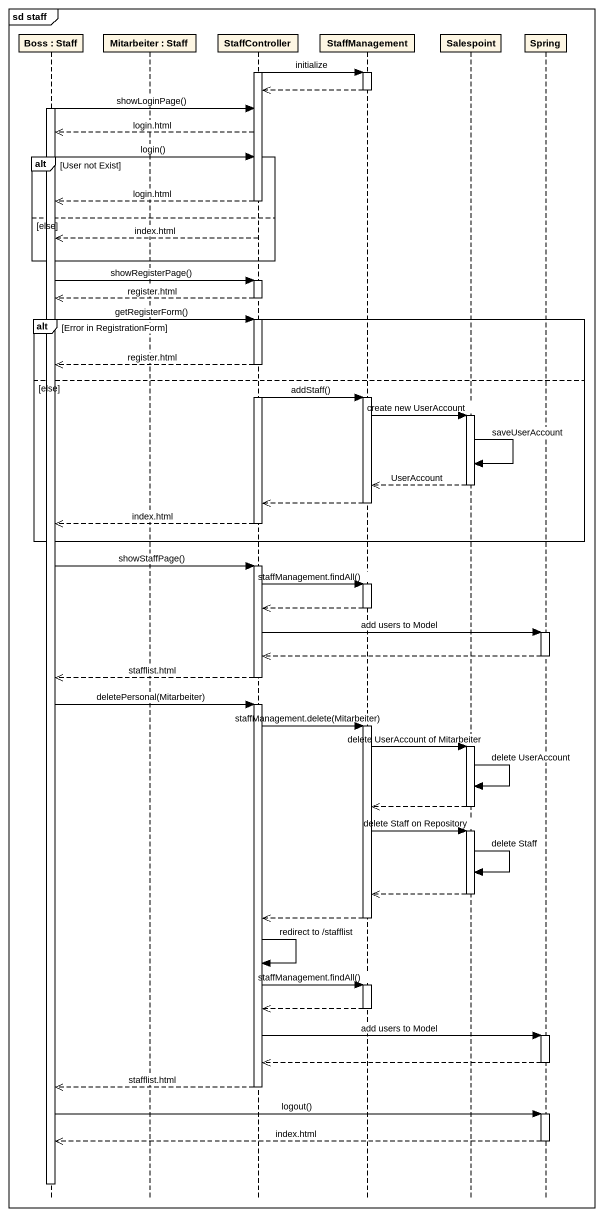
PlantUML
@startuml
mainframe sd staff
hide footbox
participant "Boss : Staff" as Boss
participant "Mitarbeiter : Staff" as Mitarbeiter
participant StaffController
participant StaffManagement
participant Salespoint
participant Spring

activate StaffController
StaffController -> StaffManagement : initialize
activate StaffManagement
StaffManagement -->> StaffController
deactivate StaffManagement
activate Boss
Boss -> StaffController : showLoginPage()
StaffController -->> Boss : login.html
alt User not Exist
  Boss -> StaffController : login()
  StaffController -->> Boss : login.html
  deactivate StaffController
else else
  StaffController -->> Boss : index.html
end
Boss -> StaffController : showRegisterPage()
activate StaffController
StaffController -->> Boss : register.html
deactivate StaffController
alt Error in RegistrationForm
  Boss -> StaffController : getRegisterForm()
  activate StaffController
  StaffController -->> Boss : register.html
else else
  StaffController -> StaffManagement : addStaff()
  activate StaffManagement
  StaffManagement -> Salespoint : create new UserAccount
  activate Salespoint
  Salespoint -> Salespoint : saveUserAccount
  Salespoint -->> StaffManagement : UserAccount
  deactivate Salespoint
  StaffManagement -->> StaffController
  deactivate StaffManagement
  StaffController -->> Boss : index.html
  deactivate StaffController
end
Boss -> StaffController : showStaffPage()
activate StaffController
StaffController -> StaffManagement : staffManagement.findAll()
activate StaffManagement
StaffManagement -->> StaffController
deactivate StaffManagement
StaffController -> Spring : add users to Model
activate Spring
Spring -->> StaffController
deactivate Spring
StaffController -->> Boss : stafflist.html
deactivate StaffController
Boss -> StaffController : deletePersonal(Mitarbeiter)
activate StaffController
StaffController -> StaffManagement : staffManagement.delete(Mitarbeiter)
activate StaffManagement
StaffManagement -> Salespoint : delete UserAccount of Mitarbeiter
activate Salespoint
Salespoint -> Salespoint : delete UserAccount
Salespoint -->> StaffManagement
deactivate Salespoint
StaffManagement -> Salespoint : delete Staff on Repository
activate Salespoint
Salespoint -> Salespoint : delete Staff
Salespoint -->> StaffManagement
deactivate Salespoint
StaffManagement -->> StaffController
deactivate StaffManagement
StaffController -> StaffController : redirect to /stafflist
StaffController -> StaffManagement : staffManagement.findAll()
activate StaffManagement
StaffManagement -->> StaffController
deactivate StaffManagement
StaffController -> Spring : add users to Model
activate Spring
Spring -->> StaffController
deactivate Spring
StaffController -->> Boss : stafflist.html
deactivate StaffController
Boss -> Spring : logout()
activate Spring
Spring -->> Boss : index.html
deactivate Spring
deactivate Boss
@enduml
